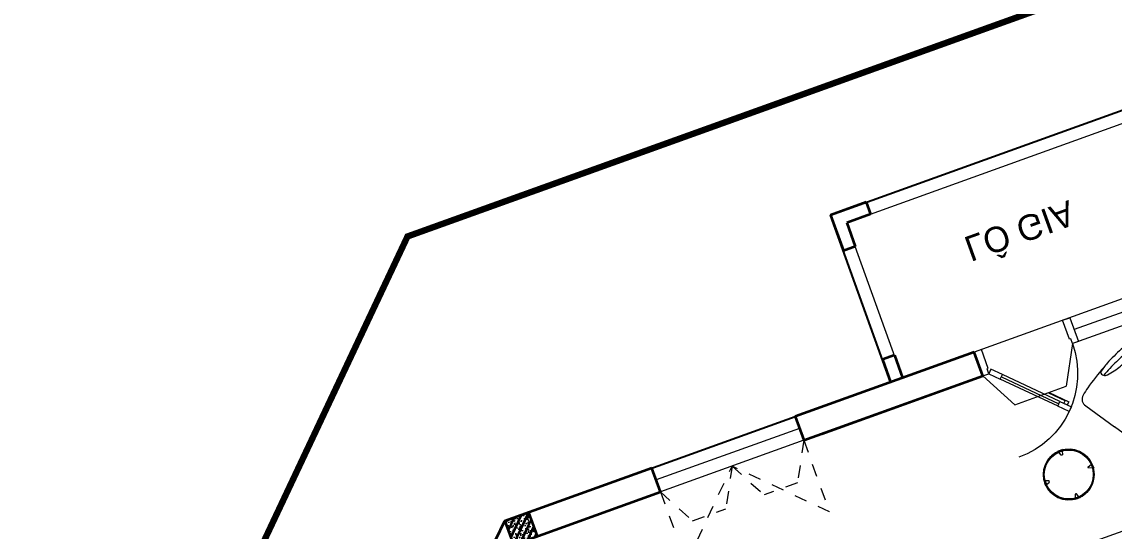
# Model space of a CAD drawing. Header units: metres. Extents: x 568336 to 569219, y 2065964 to 2066430.
# Drawn here: x 568587.88 to 568596.49, y 2066320.1 to 2066324.12 of the extents above; entities that cross this region are included whole.
import ezdxf

# ---------------------------------------------------------------- set-up
doc = ezdxf.new("R2010")
doc.units = ezdxf.units.M
for name, pattern in [('$AUDIT_BAD_LTYPE2', [0]), ('HIDDEN', [0.375, 0.25, -0.125]), ('HIDDEN2', [0.1875, 0.125, -0.0625])]:
    doc.linetypes.add(name, pattern=pattern)
doc.layers.get('0').update_dxf_attribs({"linetype": 'CONTINUOUS'})
doc.layers.get('DEFPOINTS').update_dxf_attribs({"linetype": 'CONTINUOUS'})
for name, color, linetype, lineweight in [('-DIM', 9, 'CONTINUOUS', 13), ('-DOOR', 137, 'CONTINUOUS', 9), ('-FURNITURE', 46, 'CONTINUOUS', 9), ('-HATCH', 8, 'CONTINUOUS', 5), ('-LINE1', 7, 'CONTINUOUS', 18), ('-LINE2', 252, 'CONTINUOUS', 9), ('-STEEL1', 1, 'CONTINUOUS', 35), ('-WALL', 4, 'CONTINUOUS', 35), ('TEXT25', 2, 'CONTINUOUS', 13)]:
    doc.layers.add(name, color=color, linetype=linetype, lineweight=lineweight)
doc.layers.add('LoLK', color=6, linetype='CONTINUOUS')
doc.layers.add('TIMDUONG', color=1, linetype='CONTINUOUS')
doc.styles.add('SVN_AVO_thuong', font='')
doc.styles.get('SVN_AVO_thuong').set_extended_font_data('SVN-Avo')

# ---------------------------------------------------------------- blocks, each defined once
blk = doc.blocks.new('1800X2000')
at = {"layer": '-FURNITURE'}
blk.add_line((325497.3064970744, 17765.29446492715), (325497.3064973904, 19565.2944651944), dxfattribs=at)
for points in [[(323997.3057774993, 19565.2944651944), (325997.3064971831, 19565.2944651944), (325997.3064971831, 17765.29446484288), (323997.3057774993, 17765.29446484288)], [(325612.9490047574, 19390.79434491032), (325919.0064973457, 19390.79434491032), (325919.0064973457, 18691.29434485664), (325612.9490047574, 18691.29434485664)], [(325612.9490046239, 18629.79434491026), (325919.0064972151, 18629.79434491026), (325919.0064972151, 17946.79434485664), (325612.9490046239, 17946.79434485664)]]:
    blk.add_lwpolyline(points, close=True, dxfattribs=at)
blk = doc.blocks.new('A$C7D524948')
at = {"layer": '-FURNITURE'}
for points in [[(-1.862645149230957e-09, 824.9500000011176, 0.02374928999430728), (-77.15000000130385, 820, 0.1110396266945436), (-175.0999999996275, 786.1500000022352, 0.08516816991690027), (-234.9500000011176, 733.25, 0.08855014736123698), (-281.5499999988824, 649.3499999996275, 0.02790636319614463), (-315.9500000011176, 525.5999999996275, 0.02834164487538841), (-340.4000000022352, 372.8000000007451, 0.04711987010175965), (-341.0999999996275, 283.4000000003725, 0.5135274654112972), (-284.5500000007451, 299.9500000011176, 0.05957759956988055), (-242.5500000026077, 413.6500000003725, -0.03446512451505389), (-213.1500000003725, 507.4499999992549, -0.05927668371543007), (-182.7500000009313, 564.2999999988824, -0.1661460996977688), (-133.4500000011176, 600.4000000003725, -0.0525641271264061), (-75.80000000074506, 611.9500000011176, -0.02855401869774651), (-1.862645149230957e-09, 614.6500000003725, -3.543335205159532)], [(-1.862645149230957e-09, 824.9500000011176, -0.02374928999430728), (77.14999999850988, 820.0000000018626, -0.1110396266945436), (175.0999999986961, 786.1500000003725, -0.08516816991690027), (234.9499999992549, 733.25, -0.08855014736123698), (281.5499999988824, 649.3499999996275, -0.02790636319614463), (315.9500000011176, 525.5999999996275, -0.02834164487538841), (340.3999999985099, 372.8000000007451, -0.04711987010175965), (341.0999999996275, 283.4000000022352, -0.5135274654112972), (284.5500000007451, 299.9499999992549, -0.05957759956988055), (242.5499999988824, 413.6499999985099, 0.03446512451505389), (213.1499999994412, 507.4500000011176, 0.05927668371543007), (182.75, 564.3000000007451, 0.1661460996977688), (133.4499999983236, 600.4000000003725, 0.0525641271264061), (75.79999999888241, 611.9499999992549, 0.02855401869774651), (-1.862645149230957e-09, 614.6500000003725, 3.543335205159532)], [(-0.5500000007450581, 774.1500000003725, 0.1055837687742558), (-137.8000000007451, 751.3000000007451, 0.08397584501256396), (-176, 728.25, 0.1493020227225411), (-241.2000000011176, 626.1999999992549, 0.02490854660583826), (-289.25, 424.1500000003725, 0.02643887537121914), (-306.5679914960638, 278.4068524483591, -0.8863330528017872)], [(-0.5500000007450581, 774.1500000003725, -0.1055837687742558), (136.6999999992549, 751.3000000007451, -0.08397584501256396), (174.8999999985099, 728.2500000018626, -0.1493020227225411), (240.0999999986961, 626.1999999992549, -0.02490854660583826), (288.1499999975786, 424.1500000003725, -0.02643887537121914), (305.467991495505, 278.4068524483591, 0.8863330528017872)], [(-342.8562581948936, 328.1164919566363, 0.02267140514630937), (-350.039135296829, 124.5, 0.01212164544072816), (-345.6391352973878, 57.0500000026077, 0.4055082152921144), (-279.3891352973878, 0), (0, 0)], [(342.8562581939623, 328.1164919547737, -0.02267140514630937), (350.0391352958977, 124.5, -0.01212164544072816), (345.6391352955252, 57.05000000074506, -0.4055082152921144), (279.3891352964565, 0), (0, 0)]]:
    blk.add_lwpolyline(points, format="xyb", dxfattribs=at)
blk = doc.blocks.new('tbl1')
at = {"layer": '-FURNITURE'}
for points in [[(-19.7318235830171, 199.0618887953169), (-20.00000000081491, 202.1778609547764), (19.99999999918509, 202.1778609547764), (19.73182358138729, 199.0618887953169), (-8.149072527885437e-10, 200.1778609545727)], [(-202.1778609555913, -20), (-202.1778609555913, 20), (-199.0618887961609, 19.7318235822022), (-200.1778609553294, 9.313225746154785e-10), (-199.0618887961609, -19.73182358033955)], [(202.1778609539615, -20), (199.0618887945311, -19.73182358033955), (200.1778609537287, 9.313225746154785e-10), (200.2090254699579, 19.83055200098897), (202.1778609539615, 20)], [(19.99999999918509, -202.1778609547764), (-20.00000000081491, -202.1778609547764), (-19.7318235830171, -199.061888795346), (-8.149072527885437e-10, -200.1778609546018), (19.73182358138729, -199.061888795346)]]:
    blk.add_hatch(color=256, dxfattribs=at).paths.add_polyline_path(points, flags=0)
at = {"layer": '-FURNITURE', "flags": 128}
for points in [[(-19.7318235830171, 199.061888795346), (-20.00000000081491, 202.1778609547764), (-8.149072527885437e-10, 202.1778609547764), (19.99999999918509, 202.1778609547764), (19.73182358138729, 199.061888795346)], [(-202.1778609555913, 0), (-202.1778609555913, 20), (-199.0618887961609, 19.7318235822022)], [(202.1778609539615, 0), (202.1778609539615, 20), (199.0618887945311, 19.7318235822022)], [(-19.7318235830171, -199.061888795346), (-20.00000000081491, -202.1778609547764), (-8.149072527885437e-10, -202.1778609547764), (19.99999999918509, -202.1778609547764), (19.73182358138729, -199.061888795346)]]:
    blk.add_lwpolyline(points, dxfattribs=at)
for points in [[(14.99999999918509, 193), (-15.00000000081491, 193), (-5.000000000814907, 163), (-8.149072527885437e-10, 163), (4.999999999185093, 163)], [(-193.0000000008149, -15), (-193.0000000008149, 15), (-163.0000000008149, 5), (-163.0000000008149, 0), (-163.0000000008149, -5)], [(192.9999999991851, -15), (192.9999999991851, 15), (162.9999999991851, 5), (162.9999999991851, 0), (162.9999999991851, -5)], [(14.99999999918509, -193), (-15.00000000081491, -193), (-5.000000000814907, -163), (-8.149072527885437e-10, -163), (4.999999999185093, -163)]]:
    blk.add_lwpolyline(points, close=True, dxfattribs=at)
at = {"layer": '-FURNITURE'}
for radius in [200.0000000000002, 193.0000000000002]:
    blk.add_circle((-8.149072527885437e-10, 0), radius, dxfattribs=at)
for radius, start, end in [(199.9999999999999, 90, 270), (199.9999999999998, 270, 90)]:
    blk.add_arc((0, 0), radius, start, end, dxfattribs=at)
blk = doc.blocks.new('*U151')
at = {"linetype": '$AUDIT_BAD_LTYPE2'}
for p, q in [((134.8528137423857, 56.56854249492379), (488.4062043356582, 410.1219330881962)), ((502.5483399593892, 395.9797974644653), (148.9949493661167, 42.42640687119284))]:
    blk.add_line(p, q, dxfattribs=at)
for points in [[(447.9494474537137, 301.4012464854598), (567.8884228737038, 421.3402219054498), (547.8985936370387, 441.3300511421148), (527.9087644003944, 421.3402219054705), (543.9006277897223, 405.3483585161426), (443.9514816063765, 305.3992123327969)], [(0, 0), (50, 0), (50, -40), (60, -40), (60, -199.3588634537518), (0, -199.3588634537518)], [(799.9999999999982, 7.105427357601134e-15), (749.9999999999982, 7.105427357601134e-15), (749.9999999999982, -40), (739.9999999999982, -40), (739.9999999999982, -199.3588634537518), (799.9999999999982, -199.3588634537518)]]:
    blk.add_lwpolyline(points, close=True)
for points in [[(474.2640687119273, 424.2640687119272), (502.5483399593892, 395.9797974644653), (573.2590180780439, 466.69047558312), (544.974746830582, 494.9747468305819), (474.2640687119273, 424.2640687119272)], [(476.3188696038515, 426.3188696038514), (120.7106781186548, 70.71067811865474)], [(120.7106781186548, 70.71067811865474), (148.9949493661167, 42.42640687119284), (78.2842712474619, -28.2842712474619), (50, 0), (120.7106781186548, 70.71067811865474)]]:
    blk.add_lwpolyline(points)
at = {"linetype": '$AUDIT_BAD_LTYPE2', "ltscale": 0.3}
blk.add_arc((50, 0), 699.9999999999982, 0, 90, dxfattribs=at)
blk = doc.blocks.new('D12')
at = {"layer": '-DOOR'}
for p, q in [((0, 200.0213350024052), (1200, 200.0213350024052)), ((0, 100), (1200, 100.2985981091746)), ((0, 0), (1200, 0.2985981091745802))]:
    blk.add_line(p, q, dxfattribs=at)
at = {"layer": '-LINE2', "linetype": 'HIDDEN2', "ltscale": 10}
for p, q in [((0, 200), (0, 800)), ((0, 800), (600, 200.0213350024052)), ((1200, 800), (600, 200.0213350024052)), ((1200, 200), (1200, 800)), ((1200, 200), (1200, 800)), ((0, 200.0213350024052), (160.3887441940024, 500)), ((160.3887441940024, 500), (439.4600093320769, 500.1492614196613)), ((600, 200.0213350024052), (439.4600093320769, 500.1492614196613)), ((600, 200.0213350024052), (760.5399906679231, 500.1492614196613)), ((1039.611255805998, 500), (760.5399906679231, 500.1492614196613)), ((1200, 200.0213350024052), (1039.611255805998, 500))]:
    blk.add_line(p, q, dxfattribs=at)
blk = doc.blocks.new('18x35')
at = {"layer": '-HATCH'}
h = blk.add_hatch(dxfattribs=at)
h.set_pattern_fill('CHAU-01', color=256, scale=10, angle=-1.272221872585407e-14, pattern_type=2)
h.set_pattern_definition([(49.99999999999999, (0, 0), (71.72601826007535, -6.275213498259527), [7.5, -82.5]), (355, (0, 0), (-13.87513336129999, 75.21921337000119), [6, -66]), (100.4514, (5.977167999997619, -0.5229339999999638), (57.85093817140217, 68.94395420609534), [6.374019000000001, -70.1142112]), (46.18419999999998, (0, 20), (106.7241048625644, -16.55190143290183), [11.25, -123.75]), (96.63559999999998, (8.89367449999554, 18.62066930000003), (93.46627055487036, 97.41178709004416), [9.561028799999994, -105.1713]), (351.1842, (0, 20), (93.46619451336275, 97.41186009253245), [9, -99]), (20.99999999999998, (10, 15), (59.69070521184616, -40.2618890665339), [7.5, -82.5]), (326.0000000000001, (10, 15), (24.33153319215819, 72.5150045046853), [6, -66]), (71.45139999999999, (14.97422329999972, 11.64483940000002), (84.022262858149, 32.25304967099522), [6.374019000000001, -70.1142112]), (37.49999999999998, (0, 0), (1.215985531729074, 33.28938538313115), [0, -65.19999999999999, 0, -67, 0, -66.25]), (7.499999999999987, (0, 0), (26.30695374421487, 39.44117118823602), [0, -38.2, 0, -63.7, 0, -25.25]), (327.5, (-22.30000000000291, 0), (53.3822436172409, -2.255487173437988), [0, -25, 0, -78, 0, -103.5]), (317.5, (-32.30000000000291, 0), (58.31861693423862, 10.01049823323176), [0, -32.5, 0, -51.8, 0, -73.5]), (44.99999999999999, (0, 0), (-30.05203820042826, 30.05203820042828), []), (44.99999999999999, (0, 12.25), (-30.05203820042826, 30.05203820042828), [])])
h.paths.add_polyline_path([(96508.03118051568, 47993.04977023201), (96508.03118051568, 47793.04977023201), (96708.03118051568, 47793.04977023201), (96708.03118051568, 47993.04977023201)])
at = {"layer": '-STEEL1'}
blk.add_lwpolyline([(96508.03118051568, 47793.04977023201), (96708.03118051568, 47793.04977023201), (96708.03118051568, 47993.04977023201), (96508.03118051568, 47993.04977023201)], close=True, dxfattribs=at)
blk = doc.blocks.new('M2-T2.3')
at = {"layer": '-DOOR'}
for p, q in [((568617.6579531557, 2066329.56405304), (568618.7865535422, 2066329.971804394)), ((568617.6919245347, 2066329.470024874), (568618.8205249214, 2066329.877776229)), ((568617.7259117148, 2066329.375952975), (568618.8545121015, 2066329.783704329)), ((568614.930470457, 2066328.578642457), (568616.247170908, 2066329.054352371)), ((568614.964566564, 2066328.484269062), (568615.528866758, 2066328.68814474)), ((568614.9984290163, 2066328.390542392), (568615.5941754438, 2066328.605779259))]:
    blk.add_line(p, q, dxfattribs=at)
at = {"layer": '-LINE1'}
for points in [[(568616.9058785207, 2066329.292311725), (568616.4301686074, 2066330.609012176), (568613.7967677049, 2066329.657592349), (568614.2724776183, 2066328.340891898)], [(568616.1819977901, 2066330.413024305), (568614.1128970811, 2066329.665480155)], [(568616.8118284885, 2066329.258332445), (568616.4380564135, 2066330.2928828)]]:
    blk.add_lwpolyline(points, dxfattribs=at)
at = {"layer": '-LINE2', "linetype": 'HIDDEN2', "ltscale": 10}
for p, q in [((568616.3151860292, 2066328.866565385), (568616.2662782021, 2066328.529916348)), ((568615.6097114222, 2066328.611526185), (568615.8624949266, 2066328.383875028)), ((568616.2662782021, 2066328.529916348), (568615.8624949266, 2066328.383875028))]:
    blk.add_line(p, q, dxfattribs=at)
at = {"layer": '-WALL'}
for p, q in [((568616.1480185105, 2066330.507074337), (568616.4301686074, 2066330.609012176)), ((568616.4301686074, 2066330.609012176), (568616.5321064459, 2066330.32686208)), ((568616.1480185105, 2066330.507074337), (568616.1819977901, 2066330.413024305)), ((568616.1819977901, 2066330.413024305), (568616.3700978544, 2066330.480982864)), ((568616.3700978544, 2066330.480982864), (568616.4380564135, 2066330.2928828)), ((568616.4380564135, 2066330.2928828), (568616.5321064459, 2066330.32686208)), ((568618.7865456416, 2066329.971826262), (568619.946829361, 2066330.391010605)), ((568619.946829361, 2066330.391010605), (568622.4491305078, 2066329.252268168)), ((568619.9381525279, 2066330.175223394), (568618.8545042011, 2066329.783726196)), ((568618.8545042011, 2066329.783726196), (568618.7865456416, 2066329.971826262)), ((568616.2471788087, 2066329.054330503), (568617.6579531556, 2066329.56405304)), ((568616.2471788087, 2066329.054330503), (568617.6579531556, 2066329.56405304)), ((568617.6579531556, 2066329.56405304), (568617.7259117148, 2066329.375952975)), ((568617.6579531556, 2066329.56405304), (568617.7259117148, 2066329.375952975)), ((568617.6579531556, 2066329.56405304), (568617.7259117147, 2066329.375952975)), ((568616.7472077276, 2066329.437193937), (568616.84125776, 2066329.471173217)), ((568616.84125776, 2066329.471173217), (568616.9058183911, 2066329.292478155)), ((568617.7259117147, 2066329.375952975), (568616.3151373678, 2066328.866230438)), ((568616.7472077276, 2066329.437193937), (568616.8117683587, 2066329.258498876)), ((568616.3151373678, 2066328.866230438), (568616.2471788087, 2066329.054330503))]:
    blk.add_line(p, q, dxfattribs=at)
blk.add_lwpolyline([(568617.5843872435, 2066329.324821684), (568616.3151373678, 2066328.866230438)], dxfattribs=at)
at = {"layer": 'DEFPOINTS', "color": 2}
blk.add_lwpolyline([(568619.3693891164, 2066314.233423704), (568626.8931985081, 2066316.951618758), (568624.9908854974, 2066322.219118362), (568625.9307185218, 2066322.55867007), (568624.0618581475, 2066327.731421842), (568623.1217701851, 2066327.391579651), (568622.4494778165, 2066329.252393647), (568619.946829361, 2066330.391010605), (568616.9058183911, 2066329.292478155), (568616.4301686074, 2066330.609012176), (568613.7967677049, 2066329.657592349), (568619.3693891164, 2066314.233423704)], dxfattribs=at)
at = {"layer": 'TIMDUONG', "color": 1, "linetype": 'HIDDEN', "ltscale": 10, "const_width": 0.05}
blk.add_lwpolyline([(568620.0488922388, 2066312.352253265), (568630.3931415004, 2066316.093443879), (568625.5060207883, 2066329.605548699), (568619.103505675, 2066332.606848455), (568613.4612190011, 2066330.566113026)], close=True, dxfattribs=at)
at = {"layer": '-DIM', "xscale": 0.0009999999999999998, "yscale": 0.0009999999999999998, "zscale": 0.0009999999999999998, "rotation": 199.8644862433099}
blk.add_blockref('1800X2000', (568915.5167052284, 2066454.232538943), dxfattribs=at)
at = {"layer": '-DOOR', "xscale": 0.0009999999999999998, "yscale": 0.0009999999999999998, "zscale": 0.0009999999999999998, "rotation": 199.8644862433099}
blk.add_blockref('*U151', (568616.3151427242, 2066328.866215615), dxfattribs=at)
at = {"layer": '-FURNITURE', "xscale": -0.001, "yscale": 0.0009999999999999996, "zscale": 0.001, "rotation": 75.74233080076817}
blk.add_blockref('A$C7D524948', (568615.7736313547, 2066327.895917777), dxfattribs=at)
at = {"layer": '-STEEL1', "xscale": -0.0009999999999999987, "yscale": 0.0009999999999999996, "zscale": 0.001, "rotation": 199.8642505492295}
blk.add_blockref('18x35', (568512.7517222542, 2066342.47861901), dxfattribs=at)
at = {"layer": '-WALL', "xscale": -0.0009999999999999987, "yscale": 0.0009999999999999996, "zscale": 0.001, "rotation": 199.8642505492295}
blk.add_blockref('tbl1', (568616.290359488, 2066327.835404531), dxfattribs=at)
at = {"xscale": -0.0009999999999999987, "yscale": 0.0009999999999999996, "zscale": 0.001, "rotation": 199.8642505492295}
blk.add_blockref('D12', (568617.658286311, 2066329.564490771), dxfattribs=at)
at = {"layer": 'TEXT25', "style": 'SVN_AVO_thuong'}
blk.add_text('LÔ GIA', height=0.2, rotation=199.8642505565057, dxfattribs=at).set_placement((568615.7477876793, 2066329.806077854))

msp = doc.modelspace()

# ---------------------------------------------------------------- block references
at = {"layer": 'LoLK', "xscale": -1, "rotation": 39.66842324210792}
msp.add_blockref('M2-T2.3', (2325316.695743048, 838734.2691315153), dxfattribs=at)

doc.saveas('drawing.dxf')
